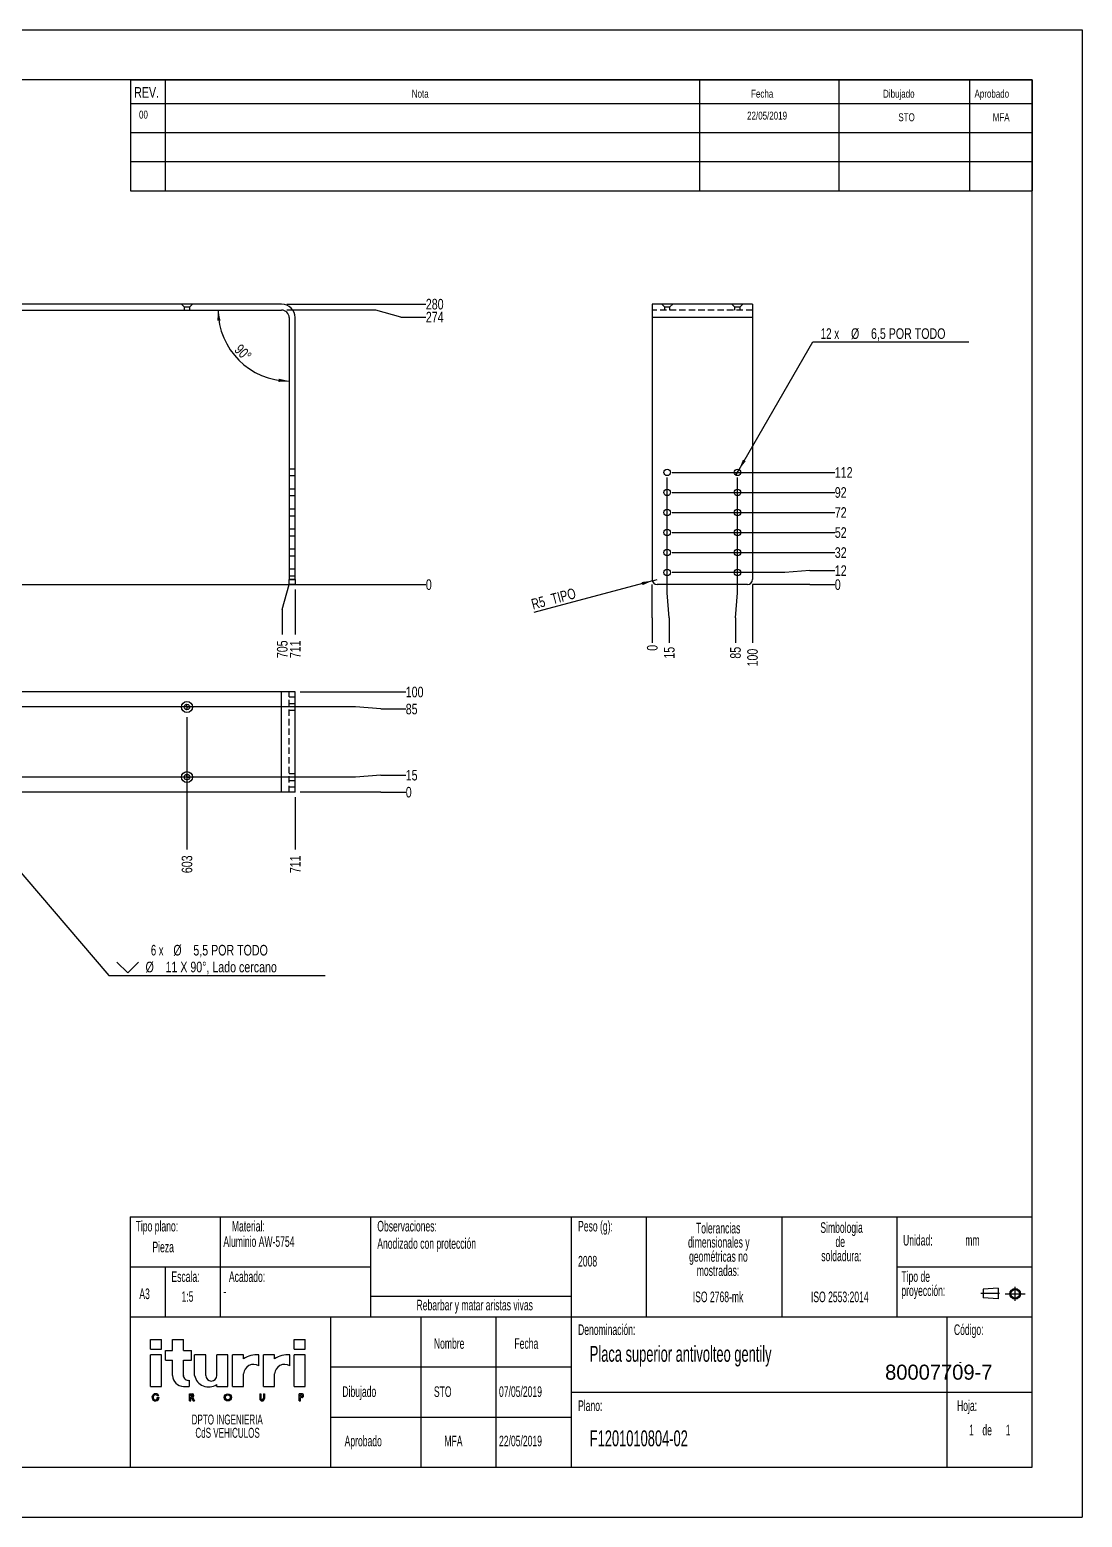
# Model space of a CAD drawing. Extents: x 0 to 1843, y 0 to 1314.
# Drawn here: x 210 to 420, y 0 to 297 of the extents above; entities that cross this region are included whole.
import ezdxf

# ---------------------------------------------------------------- set-up
doc = ezdxf.new("R2010")
doc.units = 0
for name, pattern in [('SLD-CENTRADA-TRAZOS-LARGOS', [19.05, 15.24, -1.27, 1.27, -1.27]), ('SLD-CONTINUA', [0]), ('SLD-DISCONTINUA', [1.905, 1.27, -0.635])]:
    doc.linetypes.add(name, pattern=pattern)
doc.layers.get('0').update_dxf_attribs({"linetype": 'CONTINUOUS'})
doc.layers.add('FORMATO', color=7, linetype='SLD-CONTINUA')
doc.layers.add('SLD-0', color=179, linetype='SLD-CONTINUA')
doc.styles.add('SLDTEXTSTYLE0', font='TXT', dxfattribs={"width": 0.605})
doc.styles.add('SLDTEXTSTYLE1', font='TXT', dxfattribs={"width": 0.75})
doc.styles.add('SLDTEXTSTYLE2', font='TXT', dxfattribs={"width": 0.6875})
doc.styles.add('SLDTEXTSTYLE3', font='TXT', dxfattribs={"width": 0.666667})
doc.dimstyles.new('SLDDIMSTYLE0', dxfattribs={"dimtxt": 2.116667, "dimasz": 2.116667, "dimexe": 0, "dimexo": 0.0625, "dimgap": 0.529167, "dimtad": 0, "dimtih": 1, "dimtoh": 1, "dimdec": 0, "dimlfac": 5, "dimrnd": 1e-09, "dimdsep": 46, "dimtxsty": 'SLDTEXTSTYLE1', "dimblk1": 'NONE', "dimblk2": 'NONE', "dimsah": 1, "dimcen": 0.09, "dimadec": 0, "dimazin": 0, "dimtfac": 1, "dimtdec": 0, "dimtofl": 0, "dimtmove": 0, "dimatfit": 3, "dimldrblk": 'NONE', "dimfxl": 0, "dimtolj": 1, "dimtzin": 12, "dimarcsym": 0})
doc.dimstyles.new('SLDDIMSTYLE1', dxfattribs={"dimtxt": 2.116667, "dimasz": 2.116667, "dimexe": 0, "dimexo": 0.0625, "dimgap": 0.529167, "dimtad": 0, "dimtih": 1, "dimtoh": 1, "dimdec": 1, "dimlfac": 5, "dimrnd": 1e-09, "dimzin": 12, "dimdsep": 46, "dimtxsty": 'SLDTEXTSTYLE1', "dimblk1": 'NONE', "dimblk2": 'NONE', "dimsah": 1, "dimcen": 0.09, "dimadec": 0, "dimazin": 0, "dimtfac": 1, "dimtdec": 1, "dimtofl": 0, "dimtmove": 0, "dimatfit": 3, "dimldrblk": 'NONE', "dimfxl": 0, "dimtolj": 1, "dimtzin": 12, "dimarcsym": 0})
doc.dimstyles.new('SLDDIMSTYLE3', dxfattribs={"dimtxt": 2.116667, "dimasz": 2.116667, "dimexe": 0, "dimexo": 0.0625, "dimgap": 0.529167, "dimtad": 1, "dimdec": 4, "dimlfac": 5, "dimzin": 12, "dimdsep": 46, "dimtxsty": 'SLDTEXTSTYLE1', "dimsah": 1, "dimcen": 0.09, "dimadec": 0, "dimazin": 0, "dimtfac": 1, "dimtofl": 0, "dimtmove": 0, "dimatfit": 3, "dimfxl": 0, "dimtolj": 1, "dimtzin": 12, "dimarcsym": 0})
doc.dimstyles.new('SLDDIMSTYLE4', dxfattribs={"dimtxt": 2.116667, "dimasz": 2.116667, "dimexe": 0, "dimexo": 0.0625, "dimgap": 0.529167, "dimtad": 0, "dimtih": 1, "dimtoh": 1, "dimdec": 1, "dimlfac": 5, "dimrnd": 1e-09, "dimzin": 12, "dimdsep": 46, "dimtxsty": 'SLDTEXTSTYLE1', "dimblk1": 'NONE', "dimsah": 1, "dimcen": 0, "dimadec": 0, "dimazin": 0, "dimtfac": 1, "dimtdec": 1, "dimtmove": 0, "dimatfit": 3, "dimldrblk": 'NONE', "dimfxl": 0, "dimtolj": 1, "dimtzin": 12, "dimarcsym": 0})
doc.dimstyles.new('SLDDIMSTYLE5', dxfattribs={"dimtxt": 2.116667, "dimasz": 2.116667, "dimexe": 0, "dimexo": 0.0625, "dimgap": 0.529167, "dimtad": 1, "dimdec": 1, "dimlfac": 5, "dimrnd": 1e-09, "dimzin": 12, "dimdsep": 46, "dimtxsty": 'SLDTEXTSTYLE1', "dimsah": 1, "dimcen": 0, "dimadec": 0, "dimazin": 0, "dimtfac": 1, "dimtdec": 1, "dimtofl": 0, "dimtmove": 0, "dimatfit": 3, "dimfxl": 0, "dimtolj": 1, "dimtzin": 12, "dimarcsym": 0})

# ---------------------------------------------------------------- blocks, each defined once
blk = doc.blocks.new('BLOQUE3')
at = {"color": 7, "linetype": 'SLD-CENTRADA-TRAZOS-LARGOS'}
for p, q in [((400.52, 128.85), (400.52, 131.19)), ((397.92, 130.06), (394.8, 130.06)), ((398.88, 130.02), (402.16, 130.02))]:
    blk.add_line(p, q, dxfattribs=at)
at = {"color": 7, "linetype": 'SLD-CONTINUA'}
for p, q in [((397.68, 130.95), (395.23, 130.77)), ((395.23, 130.77), (395.23, 129.34)), ((397.68, 129.16), (395.23, 129.34)), ((397.68, 130.95), (397.68, 129.16))]:
    blk.add_line(p, q, dxfattribs=at)
for radius in [0.892, 0.713]:
    blk.add_circle((400.52, 130.02), radius, dxfattribs=at)
blk = doc.blocks.new('SW_NOTE_0')
at = {"color": 0, "linetype": 'Continuous', "char_height": 1.3229, "attachment_point": 2, "style": 'SLDTEXTSTYLE0'}
for s, insert in [('DPTO INGENIERIA', (7.83, 1.71)), ('CdS VEHICULOS', (7.88, -0.06))]:
    blk.add_mtext(s, dxfattribs=dict(at, insert=insert))
blk = doc.blocks.new('BLOQUE1')
at = {"layer": 'SLD-0'}
for p, q in [((0, 13.93), (1.47, 13.93)), ((0, 12.64), (0, 13.93)), ((1.47, 12.64), (1.47, 13.93)), ((2.94, 12.46), (2.94, 13.93)), ((2.94, 13.93), (4.41, 13.93)), ((4.41, 12.46), (4.41, 13.93)), ((19.1, 13.93), (20.57, 13.93)), ((19.1, 12.64), (19.1, 13.93)), ((20.57, 12.64), (20.57, 13.93)), ((0, 12.64), (1.47, 12.64)), ((0, 7.68), (0, 11.91)), ((1.47, 11.91), (0, 11.91)), ((1.47, 7.68), (1.47, 11.91)), ((2.02, 12.46), (2.94, 12.46)), ((2.02, 11.17), (2.02, 12.46)), ((4.41, 12.46), (5.45, 12.46)), ((5.45, 11.17), (5.45, 12.46)), ((5.88, 9.15), (5.88, 11.91)), ((7.35, 11.91), (5.88, 11.91)), ((7.35, 9.15), (7.35, 11.91)), ((10.29, 11.91), (8.82, 11.91)), ((8.82, 9.15), (8.82, 11.91)), ((10.29, 7.68), (10.29, 11.91)), ((10.92, 7.68), (10.92, 11.91)), ((12.39, 11.91), (10.92, 11.91)), ((12.39, 11.35), (12.39, 11.91)), ((14.41, 10.44), (14.41, 11.91)), ((15.04, 7.68), (15.04, 11.91)), ((16.51, 11.91), (15.04, 11.91)), ((16.51, 11.35), (16.51, 11.91)), ((18.53, 10.44), (18.53, 11.91)), ((19.1, 12.64), (20.57, 12.64)), ((19.1, 7.68), (19.1, 11.91)), ((20.57, 11.91), (19.1, 11.91)), ((20.57, 7.68), (20.57, 11.91)), ((2.02, 11.17), (2.94, 11.17)), ((2.94, 9.15), (2.94, 11.17)), ((4.41, 11.17), (5.45, 11.17)), ((4.41, 9.03), (4.41, 11.17)), ((8.82, 7.68), (8.82, 7.95)), ((12.39, 7.68), (12.39, 9.36)), ((16.51, 7.68), (16.51, 9.36)), ((0.88, 6.21), (1.16, 6.21)), ((0.88, 6.06), (0.88, 6.21)), ((0.88, 6.06), (0.96, 6.06)), ((0.9, 6.49), (1.1, 6.49)), ((5.19, 5.76), (5.19, 6.72)), ((5.19, 6.72), (5.55, 6.72)), ((5.35, 6.41), (5.35, 6.57)), ((5.35, 6.57), (5.55, 6.57)), ((5.35, 6.41), (5.55, 6.41)), ((5.35, 6.26), (5.41, 6.26)), ((5.35, 5.76), (5.35, 6.26)), ((5.41, 6.26), (5.69, 5.76)), ((5.59, 6.26), (5.87, 5.76)), ((14.53, 6.72), (14.53, 6.08)), ((14.53, 6.72), (14.68, 6.72)), ((14.68, 6.72), (14.68, 6.08)), ((15.02, 6.72), (15.02, 6.08)), ((15.02, 6.72), (15.17, 6.72)), ((15.17, 6.72), (15.17, 6.08)), ((20.12, 6.72), (19.78, 6.72)), ((19.78, 5.76), (19.78, 6.72)), ((19.78, 5.76), (19.78, 6.72)), ((19.94, 6.37), (19.94, 6.57)), ((20.12, 6.57), (19.94, 6.57)), ((20.12, 6.37), (19.94, 6.37)), ((20.12, 6.22), (19.94, 6.22)), ((19.94, 5.76), (19.94, 6.22)), ((5.19, 5.76), (5.35, 5.76)), ((5.69, 5.76), (5.87, 5.76)), ((19.78, 5.76), (19.94, 5.76))]:
    blk.add_line(p, q, dxfattribs=at)
at = {"layer": 'SLD-0', "linetype": 'SLD-CONTINUA'}
for p, q in [((5.15, 8.52), (5.15, 7.68)), ((0, 7.68), (1.47, 7.68)), ((4.41, 7.68), (5.15, 7.68)), ((8.82, 7.68), (10.29, 7.68)), ((10.92, 7.68), (12.39, 7.68)), ((15.04, 7.68), (16.51, 7.68)), ((19.1, 7.68), (20.57, 7.68))]:
    blk.add_line(p, q, dxfattribs=at)
at = {"layer": 'SLD-0'}
for radius in [0.482, 0.328]:
    blk.add_circle((10.29, 6.24), radius, dxfattribs=at)
at = {"layer": 'SLD-0', "linetype": 'SLD-CONTINUA'}
for centre, radius, start, end in [((14.17, 8.86), 3.06, 85.3992, 125.479), ((18.29, 8.86), 3.06, 85.3992, 125.479), ((13.73, 9.29), 1.34, 59.3496, 176.82), ((17.85, 9.29), 1.34, 59.3496, 176.82)]:
    blk.add_arc(centre, radius, start, end, dxfattribs=at)
at = {"layer": 'SLD-0'}
for centre, radius, start, end in [((4.41, 9.15), 1.47, 180, 270), ((5, 9.09), 0.593, 174.1878, 284.1512), ((7.74, 9.52), 1.9, 191.0739, 304.4906), ((8.09, 9.15), 0.735, 180, 0), ((0.68, 6.24), 0.482, 30.8678, 356.7364), ((0.68, 6.24), 0.328, 48.9815, 326.3369), ((5.55, 6.49), 0.233, 278.4773, 90), ((5.55, 6.49), 0.0787, 270, 90), ((14.85, 6.08), 0.322, 180, 0), ((14.85, 6.08), 0.167, 180, 0), ((20.12, 6.47), 0.253, 270, 90), ((20.12, 6.47), 0.0982, 270, 90)]:
    blk.add_arc(centre, radius, start, end, dxfattribs=at)
at = {"color": 7, "linetype": 'Continuous'}
blk.add_blockref('SW_NOTE_0', (2.38, 2.24), dxfattribs=at)
blk = doc.blocks.new('SW_NOTE_1')
at = {"layer": 'SLD-0', "color": 0, "attachment_point": 2, "style": 'SLDTEXTSTYLE0'}
for s, insert, char_height in [('dimensionales y', (7.54, -0.09), 2.1167), ('Tolerancias', (7.41, 2.73), 2.1167), ('geométricas no', (7.46, -2.92), 2.1167), ('mostradas:', (7.38, -5.74), 2.117)]:
    blk.add_mtext(s, dxfattribs=dict(at, insert=insert, char_height=char_height))
blk = doc.blocks.new('SW_NOTE_2')
at = {"layer": 'SLD-0', "color": 0, "attachment_point": 1, "style": 'SLDTEXTSTYLE0'}
for s, insert, char_height in [('Tipo de', (0, 2.73), 2.117), ('proyección:', (0, -0.09), 2.1167)]:
    blk.add_mtext(s, dxfattribs=dict(at, insert=insert, char_height=char_height))
blk = doc.blocks.new('SW_NOTE_3')
at = {"layer": 'SLD-0', "color": 0, "char_height": 2.117, "attachment_point": 2, "style": 'SLDTEXTSTYLE0'}
for s, insert in [('Simbologia', (7.11, 2.73)), ('de', (6.84, -0.09)), ('soldadura:', (7.06, -2.92))]:
    blk.add_mtext(s, dxfattribs=dict(at, insert=insert))
blk = doc.blocks.new('SW_NOTE_5')
at = {"layer": 'SLD-0', "color": 0, "attachment_point": 2, "style": 'SLDTEXTSTYLE0'}
for s, insert, char_height in [('dimensionales y', (7.54, -0.09), 2.1167), ('Tolerancias', (7.41, 2.73), 2.1167), ('geométricas no', (7.46, -2.92), 2.1167), ('mostradas:', (7.38, -5.74), 2.117)]:
    blk.add_mtext(s, dxfattribs=dict(at, insert=insert, char_height=char_height))
blk = doc.blocks.new('SW_NOTE_6')
at = {"layer": 'SLD-0', "color": 0, "attachment_point": 1, "style": 'SLDTEXTSTYLE0'}
for s, insert, char_height in [('Tipo de', (0, 2.73), 2.117), ('proyección:', (0, -0.09), 2.1167)]:
    blk.add_mtext(s, dxfattribs=dict(at, insert=insert, char_height=char_height))
blk = doc.blocks.new('SW_NOTE_7')
at = {"layer": 'SLD-0', "color": 0, "char_height": 2.117, "attachment_point": 2, "style": 'SLDTEXTSTYLE0'}
for s, insert in [('Simbologia', (7.11, 2.73)), ('de', (6.84, -0.09)), ('soldadura:', (7.06, -2.92))]:
    blk.add_mtext(s, dxfattribs=dict(at, insert=insert))
blk = doc.blocks.new('_D')
at = {"layer": 'FORMATO', "color": 7}
blk.add_line((122.96, 186.23), (289.03, 186.23), dxfattribs=at)
at = {"layer": 'FORMATO', "color": 7, "insert": (289.03, 187.27), "char_height": 2.12, "attachment_point": 1, "style": 'SLDTEXTSTYLE1'}
blk.add_mtext('0', dxfattribs=at)
blk = doc.blocks.new('_NONE')
blk = doc.blocks.new('_D_1')
at = {"layer": 'FORMATO', "color": 7}
for p, q in [((279.03, 241.03), (261.26, 241.03)), ((284.03, 239.63), (279.03, 241.03)), ((284.03, 239.63), (289.03, 239.63))]:
    blk.add_line(p, q, dxfattribs=at)
at = {"layer": 'FORMATO', "color": 7, "insert": (289.03, 240.68), "char_height": 2.117, "attachment_point": 1, "style": 'SLDTEXTSTYLE1'}
blk.add_mtext('274', dxfattribs=at)
blk = doc.blocks.new('_D_2')
at = {"layer": 'FORMATO', "color": 7}
blk.add_line((261.26, 242.23), (289.03, 242.23), dxfattribs=at)
at = {"layer": 'FORMATO', "color": 7, "insert": (289.03, 243.27), "char_height": 2.117, "attachment_point": 1, "style": 'SLDTEXTSTYLE1'}
blk.add_mtext('280', dxfattribs=at)
blk = doc.blocks.new('_D_5')
at = {"layer": 'FORMATO', "color": 7}
for q in [(261.76, 186.23), (260.36, 176.23)]:
    blk.add_line((260.36, 181.23), q, dxfattribs=at)
at = {"layer": 'FORMATO', "color": 7, "insert": (259.32, 171.53), "char_height": 2.117, "attachment_point": 1, "rotation": 90, "style": 'SLDTEXTSTYLE1'}
blk.add_mtext('705', dxfattribs=at)
blk = doc.blocks.new('_D_6')
at = {"layer": 'FORMATO', "color": 7}
blk.add_line((262.96, 185.23), (262.96, 176.23), dxfattribs=at)
at = {"layer": 'FORMATO', "color": 7, "insert": (261.91, 171.53), "char_height": 2.117, "attachment_point": 1, "rotation": 90, "style": 'SLDTEXTSTYLE1'}
blk.add_mtext('711', dxfattribs=at)
blk = doc.blocks.new('_D_8')
at = {"layer": 'FORMATO', "color": 7}
blk.add_arc((261.76, 241.03), 14.18, 180, 270, dxfattribs=at)
for points in [[(247.58, 241.03), (247.41, 238.89), (248.06, 238.94)], [(261.76, 226.85), (259.67, 227.33), (259.62, 226.68)]]:
    blk.add_solid(points, dxfattribs=at)
at = {"layer": 'FORMATO', "color": 7, "insert": (252.16, 234.43), "char_height": 2.117, "attachment_point": 1, "rotation": 315, "style": 'SLDTEXTSTYLE1'}
blk.add_mtext('90°', dxfattribs=at)
blk = doc.blocks.new('_D_9')
at = {"layer": 'FORMATO', "color": 7}
for p, q in [((360.63, 186.23), (354.2, 186.23)), ((365.63, 186.23), (360.63, 186.23)), ((365.63, 186.23), (370.63, 186.23))]:
    blk.add_line(p, q, dxfattribs=at)
at = {"layer": 'FORMATO', "color": 7, "insert": (370.63, 187.27), "char_height": 2.12, "attachment_point": 1, "style": 'SLDTEXTSTYLE1'}
blk.add_mtext('0', dxfattribs=at)
blk = doc.blocks.new('_D_10')
at = {"layer": 'FORMATO', "color": 7}
for p, q in [((360.63, 188.63), (338.2, 188.63)), ((365.63, 189.02), (360.63, 188.63)), ((365.63, 189.02), (370.63, 189.02))]:
    blk.add_line(p, q, dxfattribs=at)
at = {"layer": 'FORMATO', "color": 7, "insert": (370.63, 190.07), "char_height": 2.117, "attachment_point": 1, "style": 'SLDTEXTSTYLE1'}
blk.add_mtext('12', dxfattribs=at)
blk = doc.blocks.new('_D_11')
at = {"layer": 'FORMATO', "color": 7}
blk.add_line((338.2, 192.63), (370.63, 192.63), dxfattribs=at)
at = {"layer": 'FORMATO', "color": 7, "insert": (370.63, 193.67), "char_height": 2.117, "attachment_point": 1, "style": 'SLDTEXTSTYLE1'}
blk.add_mtext('32', dxfattribs=at)
blk = doc.blocks.new('_D_12')
at = {"layer": 'FORMATO', "color": 7}
blk.add_line((338.2, 196.63), (370.63, 196.63), dxfattribs=at)
at = {"layer": 'FORMATO', "color": 7, "insert": (370.63, 197.67), "char_height": 2.117, "attachment_point": 1, "style": 'SLDTEXTSTYLE1'}
blk.add_mtext('52', dxfattribs=at)
blk = doc.blocks.new('_D_13')
at = {"layer": 'FORMATO', "color": 7}
blk.add_line((338.2, 200.63), (370.63, 200.63), dxfattribs=at)
at = {"layer": 'FORMATO', "color": 7, "insert": (370.63, 201.67), "char_height": 2.117, "attachment_point": 1, "style": 'SLDTEXTSTYLE1'}
blk.add_mtext('72', dxfattribs=at)
blk = doc.blocks.new('_D_14')
at = {"layer": 'FORMATO', "color": 7}
blk.add_line((338.2, 204.63), (370.63, 204.63), dxfattribs=at)
at = {"layer": 'FORMATO', "color": 7, "insert": (370.63, 205.67), "char_height": 2.117, "attachment_point": 1, "style": 'SLDTEXTSTYLE1'}
blk.add_mtext('92', dxfattribs=at)
blk = doc.blocks.new('_D_15')
at = {"layer": 'FORMATO', "color": 7}
blk.add_line((338.2, 208.63), (370.63, 208.63), dxfattribs=at)
at = {"layer": 'FORMATO', "color": 7, "insert": (370.63, 209.67), "char_height": 2.117, "attachment_point": 1, "style": 'SLDTEXTSTYLE1'}
blk.add_mtext('112', dxfattribs=at)
blk = doc.blocks.new('_D_16')
at = {"layer": 'FORMATO', "color": 7}
for p, q in [((334.2, 184.56), (334.2, 186.23)), ((334.2, 179.56), (334.2, 184.56)), ((334.2, 179.56), (334.2, 174.56))]:
    blk.add_line(p, q, dxfattribs=at)
at = {"layer": 'FORMATO', "color": 7, "insert": (333.15, 173), "char_height": 2.12, "attachment_point": 1, "rotation": 90, "style": 'SLDTEXTSTYLE1'}
blk.add_mtext('0', dxfattribs=at)
blk = doc.blocks.new('_D_17')
at = {"layer": 'FORMATO', "color": 7}
for p, q in [((337.2, 184.56), (337.2, 207.63)), ((337.59, 179.56), (337.2, 184.56)), ((337.59, 179.56), (337.59, 174.56))]:
    blk.add_line(p, q, dxfattribs=at)
at = {"layer": 'FORMATO', "color": 7, "insert": (336.54, 171.43), "char_height": 2.117, "attachment_point": 1, "rotation": 90, "style": 'SLDTEXTSTYLE1'}
blk.add_mtext('15', dxfattribs=at)
blk = doc.blocks.new('_D_18')
at = {"layer": 'FORMATO', "color": 7}
for p, q in [((351.2, 184.56), (351.2, 207.63)), ((350.8, 179.56), (351.2, 184.56)), ((350.8, 179.56), (350.8, 174.56))]:
    blk.add_line(p, q, dxfattribs=at)
at = {"layer": 'FORMATO', "color": 7, "insert": (349.75, 171.43), "char_height": 2.117, "attachment_point": 1, "rotation": 90, "style": 'SLDTEXTSTYLE1'}
blk.add_mtext('85', dxfattribs=at)
blk = doc.blocks.new('_D_19')
at = {"layer": 'FORMATO', "color": 7}
blk.add_line((354.2, 186.23), (354.2, 174.56), dxfattribs=at)
at = {"layer": 'FORMATO', "color": 7, "insert": (353.15, 169.87), "char_height": 2.117, "attachment_point": 1, "rotation": 90, "style": 'SLDTEXTSTYLE1'}
blk.add_mtext('100', dxfattribs=at)
blk = doc.blocks.new('_D_20')
at = {"layer": 'FORMATO'}
for p, q in [((351.52, 209.19), (366.23, 234.67)), ((366.23, 234.67), (397.35, 234.67)), ((350.87, 208.06), (351.52, 209.19))]:
    blk.add_line(p, q, dxfattribs=at)
blk.add_solid([(351.52, 209.19), (352.86, 210.86), (352.3, 211.18)], dxfattribs=at)
at = {"layer": 'FORMATO', "attachment_point": 1}
for s, insert, char_height, style in [('12 x', (367.82, 237.39), 2.117, 'SLDTEXTSTYLE2'), ('%%c', (373.86, 237.39), 2.117, 'SLDTEXTSTYLE1'), ('6,5 POR TODO', (377.85, 237.39), 2.1167, 'SLDTEXTSTYLE1')]:
    blk.add_mtext(s, dxfattribs=dict(at, insert=insert, char_height=char_height, style=style))
blk = doc.blocks.new('_D_21')
at = {"layer": 'FORMATO', "color": 7}
for q in [(335.2, 187.23), (310.58, 180.63)]:
    blk.add_line((334.23, 186.97), q, dxfattribs=at)
blk.add_solid([(334.23, 186.97), (332.1, 186.73), (332.27, 186.1)], dxfattribs=at)
at = {"layer": 'FORMATO', "color": 7, "char_height": 2.117, "attachment_point": 1, "rotation": 15, "style": 'SLDTEXTSTYLE1'}
for s, insert in [('TIPO', (313.81, 184.31)), ('R5', (309.88, 183.26))]:
    blk.add_mtext(s, dxfattribs=dict(at, insert=insert))
blk = doc.blocks.new('_D_25')
at = {"layer": 'FORMATO', "color": 7}
blk.add_line((241.36, 159.73), (241.36, 133.3), dxfattribs=at)
at = {"layer": 'FORMATO', "color": 7, "insert": (240.31, 128.6), "char_height": 2.117, "attachment_point": 1, "rotation": 90, "style": 'SLDTEXTSTYLE1'}
blk.add_mtext('603', dxfattribs=at)
blk = doc.blocks.new('_D_26')
at = {"layer": 'FORMATO', "color": 7}
blk.add_line((262.96, 143.78), (262.96, 133.3), dxfattribs=at)
at = {"layer": 'FORMATO', "color": 7, "insert": (261.91, 128.6), "char_height": 2.117, "attachment_point": 1, "rotation": 90, "style": 'SLDTEXTSTYLE1'}
blk.add_mtext('711', dxfattribs=at)
blk = doc.blocks.new('_D_27')
at = {"layer": 'FORMATO', "color": 7}
for p, q in [((275.02, 144.78), (263.96, 144.78)), ((280.02, 144.78), (275.02, 144.78)), ((280.02, 144.78), (285.02, 144.78))]:
    blk.add_line(p, q, dxfattribs=at)
at = {"layer": 'FORMATO', "color": 7, "insert": (285.02, 145.83), "char_height": 2.12, "attachment_point": 1, "style": 'SLDTEXTSTYLE1'}
blk.add_mtext('0', dxfattribs=at)
blk = doc.blocks.new('_D_28')
at = {"layer": 'FORMATO', "color": 7}
for p, q in [((275.02, 147.78), (144.41, 147.78)), ((280.02, 148.18), (275.02, 147.78)), ((280.02, 148.18), (285.02, 148.18))]:
    blk.add_line(p, q, dxfattribs=at)
at = {"layer": 'FORMATO', "color": 7, "insert": (285.02, 149.23), "char_height": 2.117, "attachment_point": 1, "style": 'SLDTEXTSTYLE1'}
blk.add_mtext('15', dxfattribs=at)
blk = doc.blocks.new('_D_29')
at = {"layer": 'FORMATO', "color": 7}
for p, q in [((275.02, 161.78), (144.41, 161.78)), ((280.02, 161.39), (275.02, 161.78)), ((280.02, 161.39), (285.02, 161.39))]:
    blk.add_line(p, q, dxfattribs=at)
at = {"layer": 'FORMATO', "color": 7, "insert": (285.02, 162.43), "char_height": 2.117, "attachment_point": 1, "style": 'SLDTEXTSTYLE1'}
blk.add_mtext('85', dxfattribs=at)
blk = doc.blocks.new('_D_30')
at = {"layer": 'FORMATO', "color": 7}
blk.add_line((263.96, 164.78), (285.02, 164.78), dxfattribs=at)
at = {"layer": 'FORMATO', "color": 7, "insert": (285.02, 165.83), "char_height": 2.117, "attachment_point": 1, "style": 'SLDTEXTSTYLE1'}
blk.add_mtext('100', dxfattribs=at)
blk = doc.blocks.new('SW_SYMBOL_HOLE_SINK')
at = {"layer": 'FORMATO', "color": 0}
for p, q in [((0, 875), (800, 75)), ((800, 75), (1600, 875))]:
    blk.add_line(p, q, dxfattribs=at)
blk = doc.blocks.new('_D_31')
at = {"layer": 'FORMATO'}
for p, q in [((191.14, 148.62), (192.58, 146.95)), ((192.58, 146.95), (225.8, 108.19)), ((225.8, 108.19), (268.93, 108.19))]:
    blk.add_line(p, q, dxfattribs=at)
blk.add_solid([(192.58, 146.95), (193.71, 145.13), (194.2, 145.55)], dxfattribs=at)
at = {"layer": 'FORMATO', "xscale": 0.0027037109375, "yscale": 0.0027037109375, "zscale": 0.0027037109375}
blk.add_blockref('SW_SYMBOL_HOLE_SINK', (227.39, 108.48), dxfattribs=at)
at = {"layer": 'FORMATO', "attachment_point": 1}
for s, insert, char_height, style in [('6 x', (234.17, 114.28), 2.117, 'SLDTEXTSTYLE3'), ('%%c', (238.65, 114.28), 2.117, 'SLDTEXTSTYLE1'), ('5,5 POR TODO', (242.64, 114.28), 2.1167, 'SLDTEXTSTYLE1'), ('%%c', (233.1, 110.92), 2.117, 'SLDTEXTSTYLE1'), ('11 X 90°, Lado cercano', (237.09, 110.92), 2.1167, 'SLDTEXTSTYLE1')]:
    blk.add_mtext(s, dxfattribs=dict(at, insert=insert, char_height=char_height, style=style))
blk = doc.blocks.new('SW_CENTERMARKSYMBOL_2')
at = {"layer": 'FORMATO', "color": 0}
for p, q in [((-1, 0), (-1.05, 0)), ((0, 0), (-0.5, 0)), ((0, 1), (0, 1.05)), ((0, 0), (0, 0.5)), ((0, 0), (0, -0.5)), ((0, 0), (0.5, 0)), ((1, 0), (1.05, 0)), ((0, -1), (0, -1.05))]:
    blk.add_line(p, q, dxfattribs=at)
blk = doc.blocks.new('SW_CENTERMARKSYMBOL_3')
at = {"layer": 'FORMATO', "color": 0}
for p, q in [((-1, 0), (-1.05, 0)), ((0, 0), (-0.5, 0)), ((0, 1), (0, 1.05)), ((0, 0), (0, 0.5)), ((0, 0), (0, -0.5)), ((0, 0), (0.5, 0)), ((1, 0), (1.05, 0)), ((0, -1), (0, -1.05))]:
    blk.add_line(p, q, dxfattribs=at)

msp = doc.modelspace()

# ---------------------------------------------------------------- linework, layer by layer
at = {"color": 7, "linetype": 'SLD-CONTINUA'}
for p, q in [((0, 297), (420, 297)), ((420, 297), (420, 0)), ((410, 287), (20, 287)), ((410, 10), (410, 287)), ((260.259666, 242.226063), (123.459666, 242.226063)), ((123.459666, 241.026063), (260.259666, 241.026063)), ((354.195008, 242.226063), (334.195008, 242.226063)), ((334.195008, 242.226063), (334.195008, 239.526063)), ((354.195008, 242.226063), (354.195008, 239.526063)), ((261.759666, 239.526063), (261.759666, 187.226063)), ((262.959666, 187.226063), (262.959666, 239.526063)), ((354.195008, 239.526063), (334.195008, 239.526063)), ((334.195008, 239.526063), (334.195008, 187.226063)), ((354.195008, 239.526063), (354.195008, 187.226063)), ((261.759666, 187.226063), (262.959666, 187.226063)), ((261.759666, 186.226063), (261.759666, 187.226063)), ((262.959666, 187.226063), (262.959666, 186.226063)), ((262.959666, 186.226063), (261.759666, 186.226063)), ((353.195008, 186.226063), (335.195008, 186.226063)), ((260.259666, 164.781958), (123.459666, 164.781958)), ((260.259666, 144.781958), (260.259666, 164.781958)), ((262.959666, 164.781958), (260.259666, 164.781958)), ((262.959666, 144.781958), (262.959666, 164.781958)), ((260.259666, 144.781958), (123.459666, 144.781958)), ((262.959666, 144.781958), (260.259666, 144.781958)), ((230, 60), (410, 60)), ((230, 60), (230, 10)), ((20, 10), (410, 10)), ((7.530618, 0), (420, 0))]:
    msp.add_line(p, q, dxfattribs=at)
at = {"color": 7, "linetype": 'SLD-DISCONTINUA'}
for p, q in [((240.259666, 242.226063), (240.809666, 241.676063)), ((240.809666, 241.676063), (241.359666, 241.676063)), ((240.809666, 241.676063), (240.809666, 241.026063)), ((241.359666, 241.676063), (241.909666, 241.676063)), ((241.909666, 241.676063), (242.459666, 242.226063)), ((241.909666, 241.026063), (241.909666, 241.676063)), ((354.195008, 241.026063), (334.195008, 241.026063)), ((336.095008, 242.226063), (336.645008, 241.676063)), ((336.645008, 241.676063), (337.745008, 241.676063)), ((336.645008, 241.676063), (336.645008, 241.026063)), ((337.745008, 241.676063), (338.295008, 242.226063)), ((337.745008, 241.026063), (337.745008, 241.676063)), ((350.095008, 242.226063), (350.645008, 241.676063)), ((350.645008, 241.676063), (351.745008, 241.676063)), ((350.645008, 241.676063), (350.645008, 241.026063)), ((351.745008, 241.676063), (352.295008, 242.226063)), ((351.745008, 241.026063), (351.745008, 241.676063)), ((354.195008, 239.526063), (334.195008, 239.526063)), ((262.959666, 209.276063), (261.759666, 209.276063)), ((261.759666, 207.976063), (262.959666, 207.976063)), ((262.959666, 205.276063), (261.759666, 205.276063)), ((261.759666, 203.976063), (262.959666, 203.976063)), ((262.959666, 201.276063), (261.759666, 201.276063)), ((261.759666, 199.976063), (262.959666, 199.976063)), ((262.959666, 197.276063), (261.759666, 197.276063)), ((261.759666, 195.976063), (262.959666, 195.976063)), ((262.959666, 193.276063), (261.759666, 193.276063)), ((261.759666, 191.976063), (262.959666, 191.976063)), ((262.959666, 189.276063), (261.759666, 189.276063)), ((261.759666, 187.976063), (262.959666, 187.976063)), ((262.959666, 187.226063), (261.759666, 187.226063)), ((260.259666, 144.781958), (260.259666, 164.781958)), ((261.759666, 144.781958), (261.759666, 164.781958)), ((261.759666, 163.781958), (262.959666, 163.781958)), ((262.959666, 162.431958), (261.759666, 162.431958)), ((261.759666, 161.131958), (262.959666, 161.131958)), ((262.959666, 148.431958), (261.759666, 148.431958)), ((261.759666, 147.131958), (262.959666, 147.131958)), ((262.959666, 145.781958), (261.759666, 145.781958))]:
    msp.add_line(p, q, dxfattribs=at)
at = {"color": 7, "linetype": 'SLD-CONTINUA'}
for centre, radius in [((337.195008, 208.626063), 0.65), ((351.195008, 208.626063), 0.65), ((337.195008, 204.626063), 0.65), ((351.195008, 204.626063), 0.65), ((337.195008, 200.626063), 0.65), ((351.195008, 200.626063), 0.65), ((337.195008, 196.626063), 0.65), ((351.195008, 196.626063), 0.65), ((337.195008, 192.626063), 0.65), ((351.195008, 192.626063), 0.65), ((337.195008, 188.626063), 0.65), ((351.195008, 188.626063), 0.65), ((241.359666, 161.781958), 1.1), ((241.359666, 161.781958), 0.55), ((241.359666, 147.781958), 1.1), ((241.359666, 147.781958), 0.55)]:
    msp.add_circle(centre, radius, dxfattribs=at)
for centre, radius, start, end in [((260.259666, 239.526063), 2.7, 0, 90), ((260.259666, 239.526063), 1.5, 0, 90), ((335.195008, 187.226063), 1, 180, 270), ((353.195008, 187.226063), 1, 270, 0)]:
    msp.add_arc(centre, radius, start, end, dxfattribs=at)
at = {"layer": 'FORMATO'}
for p, q in [((230.091467, 287), (410, 287)), ((230.091467, 287), (230.091467, 264.865585)), ((237.033566, 287), (237.033566, 264.865585)), ((343.657051, 287), (343.657051, 264.865585)), ((371.462238, 287), (371.462238, 264.865585)), ((397.512743, 287), (397.512743, 264.865585)), ((410, 287), (410, 264.865585)), ((230.091467, 282.265585), (410, 282.265585)), ((230.091467, 276.465585), (410, 276.465585)), ((230.091467, 270.665585), (410, 270.665585)), ((230.091467, 264.865585), (410, 264.865585))]:
    msp.add_line(p, q, dxfattribs=at)
at = {"layer": 'SLD-0'}
for p, q in [((248, 60), (248, 40)), ((278, 60), (278, 40)), ((318, 60), (318, 40)), ((333, 60), (333, 40)), ((360.08171, 60), (360.08171, 40)), ((383, 60), (383, 40)), ((230, 50), (248, 50)), ((237, 50), (237, 40)), ((248, 50), (278, 50)), ((383, 50), (410, 50)), ((278, 44.157928), (318, 44.157928)), ((230, 40), (410, 40)), ((270, 40), (270, 10)), ((288, 40), (288, 10)), ((303, 40), (303, 10)), ((318, 40), (318, 10)), ((393, 40), (393, 10)), ((270, 30), (318, 30)), ((318, 25), (393, 25)), ((393, 25), (410, 25)), ((270, 20), (318, 20))]:
    msp.add_line(p, q, dxfattribs=at)

# ---------------------------------------------------------------- block references
at = {"color": 7, "linetype": 'Continuous'}
for name, p, xscale, yscale, zscale in [('BLOQUE3', (-74.010756, -111.407552), 1.2, 1.2, 1.2), ('BLOQUE3', (-74.010756, -111.407552), 1.2, 1.2, 1.2), ('BLOQUE1', (234.081922, 14.581213), 1.5, 1.5, 1.5), ('BLOQUE1', (234.081922, 14.581213), 1.5, 1.5, 1.5)]:
    msp.add_blockref(name, p, dxfattribs=dict(at, xscale=xscale, yscale=yscale, zscale=zscale))
at = {"layer": 'FORMATO', "color": 7}
for name, p in [('SW_CENTERMARKSYMBOL_2', (241.359666, 161.781958)), ('SW_CENTERMARKSYMBOL_3', (241.359666, 147.781958))]:
    msp.add_blockref(name, p, dxfattribs=at)
at = {"layer": 'SLD-0'}
for name, p in [('SW_NOTE_1', (339.945421, 56.055976)), ('SW_NOTE_5', (339.945421, 56.055976)), ('SW_NOTE_3', (364.873122, 56.165543)), ('SW_NOTE_7', (364.873122, 56.165543)), ('SW_NOTE_2', (383.913995, 46.390945)), ('SW_NOTE_6', (383.913995, 46.390945))]:
    msp.add_blockref(name, p, dxfattribs=at)

# ---------------------------------------------------------------- texts
at = {"insert": (380.668583, 30.466867), "char_height": 3, "attachment_point": 1}
msp.add_mtext_dynamic_manual_height_columns('80007709-7', width=31.84919716, gutter_width=175, heights=[0], dxfattribs=at)
at = {"layer": 'FORMATO', "style": 'SLDTEXTSTYLE1'}
for s, insert, char_height, attachment_point in [('REV.', (230.835696, 285.55214), 2.1166667, 1), ('Nota', (286.224384, 285.025819), 1.5875, 1), ('Fecha', (353.926406, 285.025819), 1.5875, 1), ('Dibujado', (380.260847, 285.025819), 1.5875, 1), ('Aprobado', (398.510071, 285.025819), 1.5875, 1), ('00', (232.685408, 280.842029), 1.5875, 2), ('22/05/2019', (357.113714, 280.646694), 1.5875, 2), ('STO', (384.94945, 280.320931), 1.5875, 2), ('MFA', (403.824009, 280.320931), 1.5875, 2)]:
    msp.add_mtext(s, dxfattribs=dict(at, insert=insert, char_height=char_height, attachment_point=attachment_point))
at = {"layer": 'SLD-0', "style": 'SLDTEXTSTYLE0'}
for s, insert, char_height, attachment_point in [('Tipo plano:', (231.129291, 59.180865), 2.11666667, 1), ('Tipo plano:', (231.129291, 59.180865), 2.11666667, 1), ('Material:', (250.329669, 59.180865), 2.1166667, 1), ('Material:', (250.329669, 59.180865), 2.1166667, 1), ('Observaciones:', (279.338615, 59.180865), 2.11666667, 1), ('Observaciones:', (279.338615, 59.180865), 2.11666667, 1), ('Peso (g):', (319.403059, 59.180865), 2.1166667, 1), ('Peso (g):', (319.403059, 59.180865), 2.1166667, 1), ('Unidad:', (384.246149, 56.370628), 2.1166667, 1), ('Unidad:', (384.246149, 56.370628), 2.1166667, 1), ('Pieza', (234.472595, 55.019196), 2.1166667, 1), ('Pieza', (234.472595, 55.019196), 2.1166667, 1), ('Aluminio AW-5754', (248.634829, 56.105759), 2.11666667, 1), ('Aluminio AW-5754', (248.634829, 56.105759), 2.11666667, 1), ('Anodizado con protección', (279.338615, 55.718116), 2.11666667, 1), ('Anodizado con protección', (279.338615, 55.718116), 2.11666667, 1), ('mm', (396.662178, 56.370628), 2.1166667, 1), ('mm', (396.662178, 56.370628), 2.1166667, 1), ('2008', (319.403059, 52.181309), 2.1166667, 1), ('2008', (319.403059, 52.181309), 2.1166667, 1), ('Escala:', (238.263105, 49.101468), 2.1166667, 1), ('Escala:', (238.263105, 49.101468), 2.1166667, 1), ('Acabado:', (249.738277, 49.101468), 2.1166667, 1), ('Acabado:', (249.738277, 49.101468), 2.1166667, 1), ('A3', (231.859349, 45.674368), 2.1166667, 1), ('A3', (231.859349, 45.674368), 2.1166667, 1), ('1:5', (240.290232, 45.134745), 2.1166667, 1), ('1:5', (240.290232, 45.134745), 2.1166667, 1), ('-', (248.634829, 46.175725), 2.116667, 1), ('-', (248.634829, 46.175725), 2.116667, 1), ('ISO 2768-mk', (347.336606, 45.060017), 2.11666667, 2), ('ISO 2768-mk', (347.336606, 45.060017), 2.11666667, 2), ('ISO 2553:2014', (371.625387, 45.060017), 2.11666667, 2), ('ISO 2553:2014', (371.625387, 45.060017), 2.11666667, 2), ('Rebarbar y matar aristas vivas', (298.78549, 43.42373), 2.11666667, 2), ('Rebarbar y matar aristas vivas', (298.78549, 43.42373), 2.11666667, 2), ('Denominación:', (319.403059, 38.514311), 2.11666667, 1), ('Denominación:', (319.403059, 38.514311), 2.11666667, 1), ('Código:', (394.397939, 38.514311), 2.1166667, 1), ('Código:', (394.397939, 38.514311), 2.1166667, 1), ('Nombre', (290.637746, 35.754834), 2.1166667, 1), ('Nombre', (290.637746, 35.754834), 2.1166667, 1), ('Fecha', (306.708331, 35.754834), 2.1166667, 1), ('Fecha', (306.708331, 35.754834), 2.1166667, 1), ('Placa superior antivolteo gentily', (321.73897, 34.217332), 3.175, 1), ('Placa superior antivolteo gentily', (321.73897, 34.217332), 3.175, 1), ('-', (395.380136, 32.193169), 2.116667, 1), ('-', (395.380136, 32.193169), 2.116667, 1), ('Dibujado', (272.373186, 26.140309), 2.1166667, 1), ('Dibujado', (272.373186, 26.140309), 2.1166667, 1), ('STO', (290.637746, 26.140309), 2.1166667, 1), ('07/05/2019', (303.628654, 26.140309), 2.1166667, 1), ('Plano:', (319.403059, 23.338267), 2.1166667, 1), ('Plano:', (319.403059, 23.338267), 2.1166667, 1), ('Hoja:', (395.013918, 23.338267), 2.1166667, 1), ('Hoja:', (395.013918, 23.338267), 2.1166667, 1), ('1', (397.412714, 18.474904), 2.116667, 1), ('1', (397.412714, 18.474904), 2.116667, 1), ('1', (397.412714, 18.474904), 2.116667, 1), ('1', (397.412714, 18.474904), 2.116667, 1), ('de', (400.077502, 18.474904), 2.1166667, 1), ('de', (400.077502, 18.474904), 2.1166667, 1), ('de', (400.077502, 18.474904), 2.1166667, 1), ('de', (400.077502, 18.474904), 2.1166667, 1), ('1', (404.7308, 18.474904), 2.116667, 1), ('1', (404.7308, 18.474904), 2.116667, 1), ('1', (404.7308, 18.474904), 2.116667, 1), ('1', (404.7308, 18.474904), 2.116667, 1), ('Aprobado', (272.824542, 16.282359), 2.1166667, 1), ('Aprobado', (272.824542, 16.282359), 2.1166667, 1), ('MFA', (292.735058, 16.282359), 2.1166667, 1), ('22/05/2019', (303.628654, 16.282359), 2.1166667, 1), ('F1201010804-02', (321.73897, 17.346761), 3.175, 1), ('F1201010804-02', (321.73897, 17.346761), 3.175, 1)]:
    msp.add_mtext(s, dxfattribs=dict(at, insert=insert, char_height=char_height, attachment_point=attachment_point))

# ---------------------------------------------------------------- dimensions: what is measured, and where the dimension line sits
at = {"layer": 'FORMATO', "color": 7}
for feature_location, offset, dtype, origin, dimstyle, picture, middle in [((260.259666, 242.226063), (28.773861, 0), 0, (121.959666, 186.226063), 'SLDDIMSTYLE1', '_D_2', (291.379499, 242.226063)), ((260.259666, 241.026063), (28.773861, -1.39678), 0, (121.959666, 186.226063), 'SLDDIMSTYLE1', '_D_1', (291.379499, 239.629284)), ((337.195008, 208.626063), (0.39678, -34.064987), 1, (334.195008, 187.226063), 'SLDDIMSTYLE1', '_D_17', (337.591787, 172.997095)), ((351.195008, 208.626063), (-0.39678, -34.064987), 1, (334.195008, 187.226063), 'SLDDIMSTYLE1', '_D_18', (350.798228, 172.997095)), ((337.195008, 208.626063), (33.435499, 0), 0, (353.195008, 186.226063), 'SLDDIMSTYLE1', '_D_15', (372.976479, 208.626063)), ((337.195008, 204.626063), (33.435499, 0), 0, (353.195008, 186.226063), 'SLDDIMSTYLE1', '_D_14', (372.194488, 204.626063)), ((337.195008, 200.626063), (33.435499, 0), 0, (353.195008, 186.226063), 'SLDDIMSTYLE1', '_D_13', (372.194488, 200.626063)), ((337.195008, 196.626063), (33.435499, 0), 0, (353.195008, 186.226063), 'SLDDIMSTYLE1', '_D_12', (372.194488, 196.626063)), ((337.195008, 192.626063), (33.435499, 0), 0, (353.195008, 186.226063), 'SLDDIMSTYLE1', '_D_11', (372.194488, 192.626063)), ((337.195008, 188.626063), (33.435499, 0.39678), 0, (353.195008, 186.226063), 'SLDDIMSTYLE1', '_D_10', (372.194488, 189.022843)), ((121.9596656009, 186.2260633182), (167.0738612614, 0), 0, (121.9596656009, 186.2260633182), 'SLDDIMSTYLE0', '_D', (289.8155176245, 186.2260633182)), ((334.1950077272, 187.2260633182), (0, -12.6649872122), 1, (334.1950077272, 187.2260633182), 'SLDDIMSTYLE0', '_D_16', (334.1950077272, 173.7790853437)), ((354.195008, 187.226063), (0, -12.664987), 1, (334.195008, 187.226063), 'SLDDIMSTYLE1', '_D_19', (354.195008, 172.215104)), ((353.1950077272, 186.2260633182), (17.4354986875, 0), 0, (353.1950077272, 186.2260633182), 'SLDDIMSTYLE0', '_D_9', (371.412497177, 186.2260633182)), ((261.759666, 186.226063), (-1.39678, -10), 1, (120.759666, 186.226063), 'SLDDIMSTYLE1', '_D_5', (260.362886, 173.880091)), ((262.959666, 186.226063), (0, -10), 1, (120.759666, 186.226063), 'SLDDIMSTYLE1', '_D_6', (262.959666, 173.880091)), ((262.959666, 164.781958), (22.056493, 0), 0, (262.959666, 144.781958), 'SLDDIMSTYLE1', '_D_30', (287.362131, 164.781958)), ((241.359666, 160.731958), (0, -27.435634), 1, (120.759666, 144.781958), 'SLDDIMSTYLE1', '_D_25', (241.359666, 130.950353)), ((143.409666, 161.781958), (141.606493, -0.39678), 0, (262.959666, 144.781958), 'SLDDIMSTYLE1', '_D_29', (286.580141, 161.385179)), ((143.409666, 147.781958), (141.606493, 0.39678), 0, (262.959666, 144.781958), 'SLDDIMSTYLE1', '_D_28', (286.580141, 148.178738)), ((262.9596656008, 144.7819583901), (22.0564934498, 0), 0, (262.9596656008, 144.7819583901), 'SLDDIMSTYLE0', '_D_27', (285.798149813, 144.7819583901)), ((262.959666, 144.781958), (0, -11.485634), 1, (120.759666, 144.781958), 'SLDDIMSTYLE1', '_D_26', (262.959666, 130.950353))]:
    dim = msp.add_ordinate_dim(feature_location=feature_location, offset=offset, dtype=dtype, origin=origin, dimstyle=dimstyle, dxfattribs=at)
    dim.commit()
    dim.dimension.update_dxf_attribs({"geometry": picture, "text_midpoint": middle})
dim = msp.add_angular_dim_2l(base=(251.733401, 230.999799), line1=((260.259666, 241.026063), (123.459666, 241.026063)), line2=((261.759666, 186.226063), (261.759666, 239.526063)), dimstyle='SLDDIMSTYLE3', override={"dimadec": 4, "dimazin": 3}, dxfattribs=at)
dim.commit()
dim.dimension.update_dxf_attribs({"geometry": '_D_8', "text_midpoint": (251.733401, 230.999799), "dimtype": 162})
at = {"layer": 'FORMATO'}
for p1, p2, text, picture, middle in [((350.870008, 208.063147), (351.520008, 209.18898), '12 x <> POR TODO\\P', '_D_20', (382.584582, 236.347651)), ((191.143775, 148.617123), (192.575556, 146.946793), '6 x <> POR TODO\\P{\\fGDT;w}%%c 11 X 90°, Lado cercano', '_D_31', (248.157737, 111.549912))]:
    dim = msp.add_diameter_dim_2p(p1=p1, p2=p2, text=text, dimstyle='SLDDIMSTYLE4', dxfattribs=at)
    dim.commit()
    dim.dimension.update_dxf_attribs({"geometry": picture, "text_midpoint": middle, "dimtype": 163})
at = {"layer": 'FORMATO', "color": 7}
dim = msp.add_radius_dim(center=(335.195008, 187.226063), mpoint=(334.229082, 186.967244), text='<> TIPO', dimstyle='SLDDIMSTYLE5', dxfattribs=at)
dim.commit()
dim.dimension.update_dxf_attribs({"geometry": '_D_21', "text_midpoint": (315.356998, 181.910492), "dimtype": 164})

doc.saveas('drawing.dxf')
